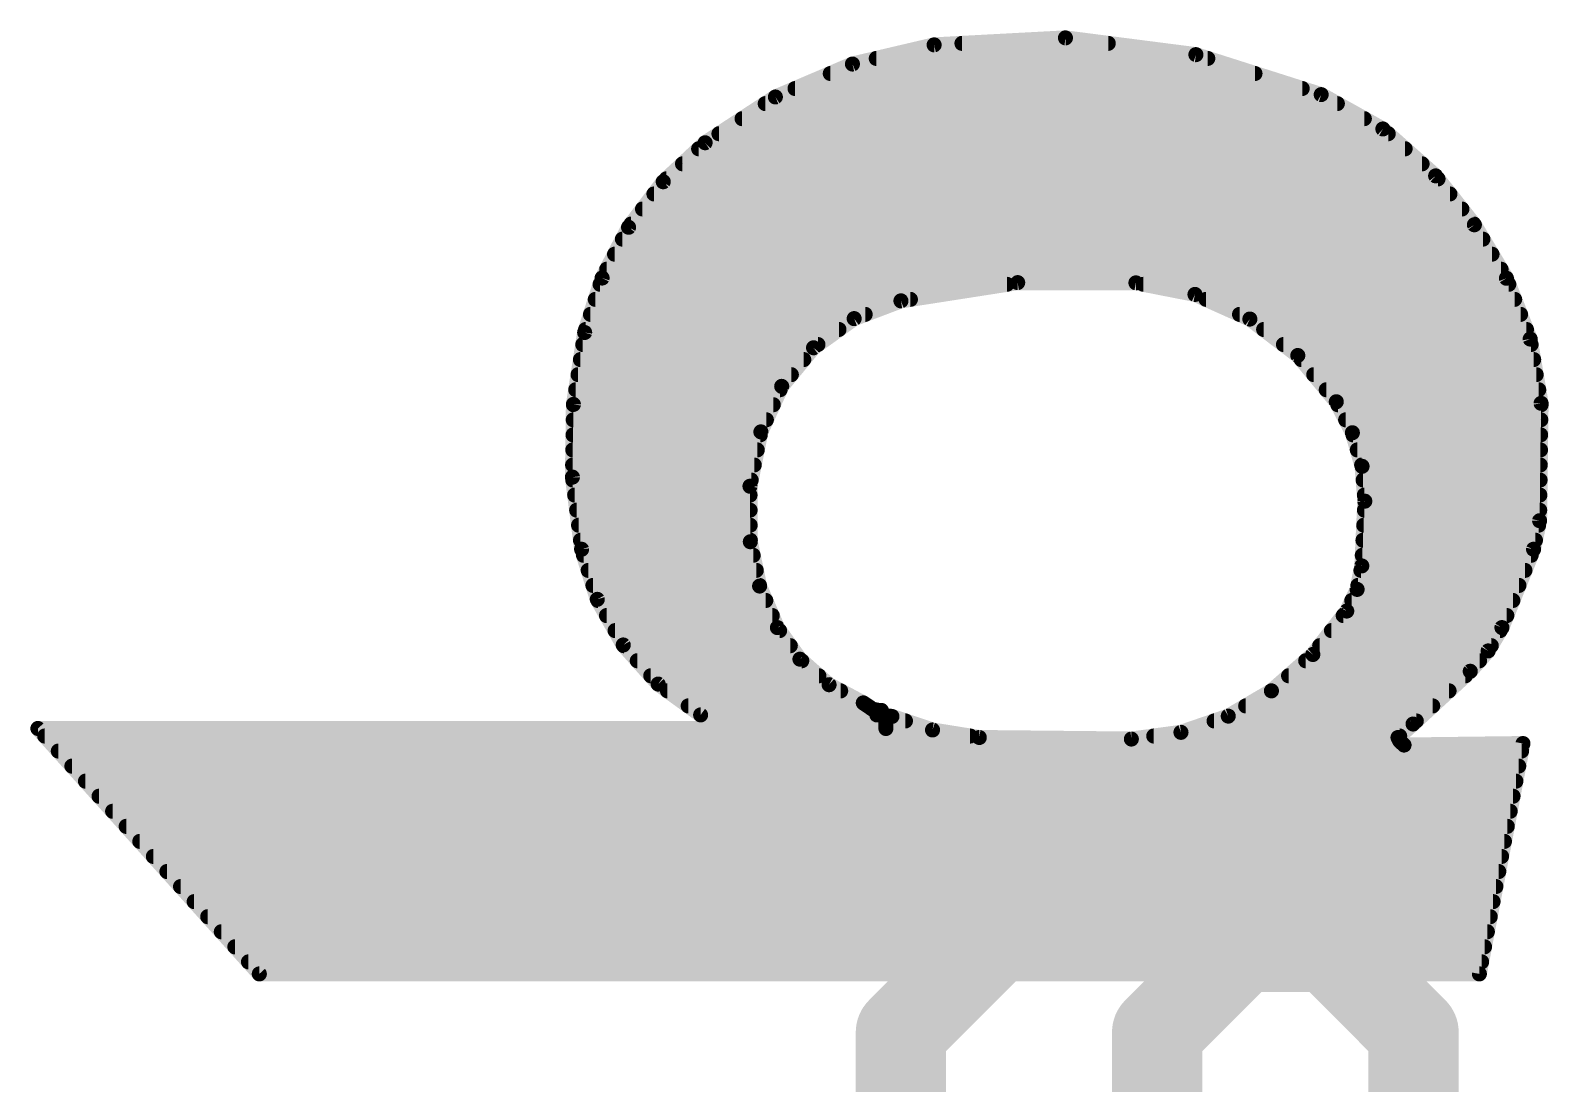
# Model space of a CAD drawing. Extents: x -32 to 75, y -18 to 32.
# Drawn here: x 13.213 to 15.773, y 7.186 to 8.963 of the extents above; entities that cross this region are included whole.
import ezdxf

# ---------------------------------------------------------------- set-up
doc = ezdxf.new("R2010")
doc.units = 0
doc.layers.add('21', color=53, linetype='CONTINUOUS')
doc.layers.add('22', color=53, linetype='CONTINUOUS')

msp = doc.modelspace()

# ---------------------------------------------------------------- linework, layer by layer
at = {"layer": '21', "const_width": 0.1524}
for points in [[(14.6812, 7.2727), (14.8253, 7.4168)], [(15.2574, 7.4168), (15.1134, 7.2727)], [(15.4015, 7.4168), (15.2574, 7.4168)], [(15.5455, 7.2727), (15.4015, 7.4168)], [(14.6812, 6.9846), (14.6812, 7.2727)], [(15.1134, 7.2727), (15.1134, 6.9846)], [(15.5455, 6.9846), (15.5455, 7.2727)]]:
    msp.add_lwpolyline(points, dxfattribs=at)
at = {"layer": '21', "const_width": 0.0762}
for points in [[(14.8522, 7.3899, 1), (14.7983, 7.4437)], [(15.2574, 7.4549, 1), (15.2574, 7.3787)], [(15.2844, 7.3899, 1), (15.2305, 7.4437)], [(15.4284, 7.4437, 1), (15.3745, 7.3899)], [(15.4015, 7.3787, 1), (15.4015, 7.4549)], [(14.7193, 7.2727, 1), (14.6431, 7.2727)], [(15.1515, 7.2727, 1), (15.0753, 7.2727)], [(15.5836, 7.2727, 1), (15.5074, 7.2727)], [(14.6543, 7.2997, 1), (14.7081, 7.2458)], [(15.0864, 7.2997, 1), (15.1403, 7.2458)], [(15.5186, 7.2458, 1), (15.5725, 7.2997)]]:
    msp.add_lwpolyline(points, format="xyb", dxfattribs=at)
at = {"layer": '22', "const_width": 0.0254}
for points in [[(14.9586, 8.9501), (14.7371, 8.9383)], [(15.1786, 8.9218), (14.9586, 8.9501)], [(14.7371, 8.9383), (14.5995, 8.906)], [(14.7841, 8.9408), (15.0308, 8.9408)], [(14.5995, 8.906), (14.4694, 8.8504)], [(14.6395, 8.9154), (15.1987, 8.9154)], [(15.3899, 8.8544), (15.1786, 8.9218)], [(14.562, 8.89), (15.2783, 8.89)], [(14.4694, 8.8504), (14.351, 8.7732)], [(14.5026, 8.8646), (15.3579, 8.8646)], [(15.4939, 8.7964), (15.3899, 8.8544)], [(14.4523, 8.8392), (15.4172, 8.8392)], [(14.4133, 8.8138), (15.4627, 8.8138)], [(15.5829, 8.7173), (15.4939, 8.7964)], [(14.351, 8.7732), (14.2803, 8.7074)], [(14.3743, 8.7884), (15.5029, 8.7884)], [(14.34, 8.763), (15.5315, 8.763)], [(14.3128, 8.7376), (15.5601, 8.7376)], [(14.2803, 8.7074), (14.2219, 8.6306)], [(14.2855, 8.7122), (15.5869, 8.7122)], [(15.6482, 8.6348), (15.5829, 8.7173)], [(14.2646, 8.6868), (15.6071, 8.6868)], [(14.2453, 8.6614), (15.6272, 8.6614)], [(14.2219, 8.6306), (14.1773, 8.545)], [(14.226, 8.636), (15.6473, 8.636)], [(15.7023, 8.5446), (15.6482, 8.6348)], [(14.2114, 8.6106), (15.6627, 8.6106)], [(14.1982, 8.5852), (15.678, 8.5852)], [(14.1773, 8.545), (14.1478, 8.4531)], [(14.185, 8.5598), (15.6932, 8.5598)], [(15.7423, 8.4422), (15.7023, 8.5446)], [(14.1738, 8.5344), (14.86, 8.5344)], [(14.6812, 8.5065), (14.8781, 8.5372)], [(14.8781, 8.5372), (15.0774, 8.5369)], [(15.0774, 8.5369), (15.177, 8.5174)], [(15.0901, 8.5344), (15.7063, 8.5344)], [(15.177, 8.5174), (15.2696, 8.4758)], [(14.1657, 8.509), (14.6972, 8.509)], [(14.6023, 8.4765), (14.6812, 8.5065)], [(15.1956, 8.509), (15.7162, 8.509)], [(14.1576, 8.4836), (14.6209, 8.4836)], [(14.5338, 8.4274), (14.6023, 8.4765)], [(15.2522, 8.4836), (15.7261, 8.4836)], [(15.2696, 8.4758), (15.3504, 8.4144)], [(14.1478, 8.4531), (14.1289, 8.3318)], [(14.1494, 8.4582), (14.5767, 8.4582)], [(15.2928, 8.4582), (15.7361, 8.4582)], [(15.7607, 8.3337), (15.7423, 8.4422)], [(14.1446, 8.4328), (14.5413, 8.4328)], [(14.4801, 8.3622), (14.5338, 8.4274)], [(15.3262, 8.4328), (15.7439, 8.4328)], [(15.3504, 8.4144), (15.4153, 8.3363)], [(14.1407, 8.4074), (14.5173, 8.4074)], [(15.3563, 8.4074), (15.7482, 8.4074)], [(14.1367, 8.382), (14.4964, 8.382)], [(14.445, 8.2855), (14.4801, 8.3622)], [(15.3773, 8.382), (15.7525, 8.382)], [(14.1328, 8.3566), (14.4775, 8.3566)], [(15.3984, 8.3566), (15.7568, 8.3566)], [(15.4153, 8.3363), (15.4425, 8.284)], [(14.1289, 8.3318), (14.1272, 8.2091)], [(14.1289, 8.3312), (14.4659, 8.3312)], [(15.418, 8.3312), (15.7607, 8.3312)], [(15.7582, 8.1356), (15.7607, 8.3337)], [(14.1285, 8.3058), (14.4543, 8.3058)], [(14.4266, 8.1937), (14.445, 8.2855)], [(15.4311, 8.3058), (15.7603, 8.3058)], [(15.4425, 8.284), (15.4588, 8.2274)], [(14.1282, 8.2804), (14.444, 8.2804)], [(15.4435, 8.2804), (15.76, 8.2804)], [(14.1278, 8.255), (14.4389, 8.255)], [(15.4508, 8.255), (15.7597, 8.255)], [(14.1272, 8.2091), (14.1427, 8.0874)], [(14.1275, 8.2296), (14.4338, 8.2296)], [(15.4581, 8.2296), (15.7594, 8.2296)], [(15.4588, 8.2274), (15.4635, 8.1686)], [(14.1278, 8.2042), (14.4287, 8.2042)], [(14.4272, 8.1001), (14.4266, 8.1937)], [(15.4606, 8.2042), (15.7591, 8.2042)], [(14.131, 8.1788), (14.4267, 8.1788)], [(15.4635, 8.1686), (15.4584, 8.0594)], [(15.4627, 8.1788), (15.7587, 8.1788)], [(14.1343, 8.1534), (14.4269, 8.1534)], [(15.4628, 8.1534), (15.7584, 8.1534)], [(15.748, 8.0874), (15.7582, 8.1356)], [(14.1375, 8.128), (14.427, 8.128)], [(15.4616, 8.128), (15.7566, 8.128)], [(14.1408, 8.1026), (14.4272, 8.1026)], [(14.1427, 8.0874), (14.1691, 8.003)], [(14.4429, 8.0254), (14.4272, 8.1001)], [(15.4604, 8.1026), (15.7512, 8.1026)], [(15.6947, 7.9553), (15.748, 8.0874)], [(14.1459, 8.0772), (14.432, 8.0772)], [(15.4584, 8.0594), (15.4505, 8.0197)], [(15.4592, 8.0772), (15.7439, 8.0772)], [(14.1538, 8.0518), (14.4373, 8.0518)], [(15.4569, 8.0518), (15.7336, 8.0518)], [(14.1618, 8.0264), (14.4427, 8.0264)], [(14.1691, 8.003), (14.2128, 7.926)], [(14.4729, 7.9553), (14.4429, 8.0254)], [(15.4505, 8.0197), (15.433, 7.9832)], [(15.4518, 8.0264), (15.7234, 8.0264)], [(14.1702, 8.001), (14.4533, 8.001)], [(15.433, 7.9832), (15.3758, 7.91)], [(15.4415, 8.001), (15.7131, 8.001)], [(14.1847, 7.9756), (14.4642, 7.9756)], [(14.1991, 7.9502), (14.4765, 7.9502)], [(14.5108, 7.9021), (14.4729, 7.9553)], [(15.4072, 7.9502), (15.6917, 7.9502)], [(15.4271, 7.9756), (15.7029, 7.9756)], [(15.6714, 7.916), (15.6947, 7.9553)], [(14.2128, 7.926), (14.2718, 7.86)], [(14.2139, 7.9248), (14.4946, 7.9248)], [(15.3874, 7.9248), (15.6767, 7.9248)], [(14.2366, 7.8994), (14.5139, 7.8994)], [(14.56, 7.859), (14.5108, 7.9021)], [(15.3758, 7.91), (15.306, 7.8486)], [(15.3638, 7.8994), (15.6569, 7.8994)], [(15.6413, 7.8816), (15.6714, 7.916)], [(14.2593, 7.874), (14.5428, 7.874)], [(15.3349, 7.874), (15.6331, 7.874)], [(15.5448, 7.7927), (15.6413, 7.8816)], [(14.2718, 7.86), (14.3434, 7.808)], [(14.2875, 7.8486), (14.5795, 7.8486)], [(14.6177, 7.8283), (14.56, 7.859)], [(15.306, 7.8486), (15.2332, 7.806)], [(15.306, 7.8486), (15.6055, 7.8486)], [(14.3225, 7.8232), (14.6253, 7.8232)], [(14.6253, 7.8232), (14.6177, 7.8283)], [(14.6334, 7.8176), (14.6253, 7.8232)], [(15.2626, 7.8232), (15.5779, 7.8232)], [(14.3434, 7.808), (14.6406, 7.808)], [(14.6431, 7.8156), (14.6334, 7.8176)], [(14.6406, 7.808), (14.6482, 7.8156)], [(14.6482, 7.8156), (14.6431, 7.8156)], [(14.6564, 7.8015), (14.6558, 7.7978)], [(14.6558, 7.7978), (14.6558, 7.7851)], [(14.6558, 7.7978), (14.6888, 7.7978)], [(14.6588, 7.8045), (14.6564, 7.8015)], [(14.6623, 7.8059), (14.6588, 7.8045)], [(14.666, 7.8054), (14.6623, 7.8059)], [(14.7345, 7.7826), (14.666, 7.8054)], [(15.2332, 7.806), (15.1534, 7.7786)], [(15.2093, 7.7978), (15.5503, 7.7978)], [(14.6558, 7.7851), (13.2258, 7.7851)], [(13.2258, 7.7851), (13.5992, 7.3711)], [(13.2373, 7.7724), (14.7978, 7.7724)], [(14.8133, 7.7699), (14.7345, 7.7826)], [(15.1534, 7.7786), (15.0698, 7.7673)], [(15.1076, 7.7724), (15.5222, 7.7724)], [(15.5194, 7.7699), (15.5448, 7.7927)], [(13.2602, 7.747), (15.7278, 7.747)], [(15.0698, 7.7673), (14.8133, 7.7699)], [(15.5219, 7.7648), (15.5194, 7.7699)], [(15.5296, 7.7572), (15.5219, 7.7648)], [(15.7302, 7.7597), (15.5296, 7.7572)], [(15.6566, 7.3711), (15.7302, 7.7597)], [(13.2831, 7.7216), (15.723, 7.7216)], [(13.306, 7.6962), (15.7182, 7.6962)], [(13.3289, 7.6708), (15.7134, 7.6708)], [(13.3518, 7.6454), (15.7086, 7.6454)], [(13.3747, 7.62), (15.7037, 7.62)], [(13.3976, 7.5946), (15.6989, 7.5946)], [(13.4205, 7.5692), (15.6941, 7.5692)], [(13.4434, 7.5438), (15.6893, 7.5438)], [(13.4663, 7.5184), (15.6845, 7.5184)], [(13.4893, 7.493), (15.6797, 7.493)], [(13.5122, 7.4676), (15.6749, 7.4676)], [(13.5351, 7.4422), (15.6701, 7.4422)], [(13.558, 7.4168), (15.6653, 7.4168)], [(13.5809, 7.3914), (15.6604, 7.3914)], [(13.5992, 7.3711), (15.6566, 7.3711)]]:
    msp.add_lwpolyline(points, dxfattribs=at)
at = {"layer": '22', "const_width": 0.0127}
for points in [[(14.9594, 8.9564, 1), (14.9578, 8.9438)], [(14.9589, 8.9437, 1), (14.9583, 8.9564)], [(14.7368, 8.9446, 1), (14.7374, 8.932)], [(14.7386, 8.9321, 1), (14.7356, 8.9445)], [(14.7841, 8.9472, 1), (14.7841, 8.9345)], [(15.0308, 8.9345, 1), (15.0308, 8.9472)], [(14.598, 8.9122, 1), (14.6009, 8.8998)], [(14.6019, 8.9002, 1), (14.597, 8.9118)], [(14.6395, 8.9217, 1), (14.6395, 8.9091)], [(15.1805, 8.9279, 1), (15.1767, 8.9158)], [(15.1778, 8.9155, 1), (15.1794, 8.9281)], [(15.1987, 8.9091, 1), (15.1987, 8.9217)], [(14.562, 8.8963, 1), (14.562, 8.8837)], [(15.2783, 8.8837, 1), (15.2783, 8.8963)], [(14.467, 8.8562, 1), (14.4719, 8.8446)], [(14.4729, 8.8451, 1), (14.466, 8.8557)], [(14.5026, 8.871, 1), (14.5026, 8.8583)], [(15.3579, 8.8583, 1), (15.3579, 8.871)], [(15.393, 8.8599, 1), (15.3868, 8.8489)], [(15.388, 8.8484, 1), (15.3918, 8.8604)], [(14.4523, 8.8455, 1), (14.4523, 8.8329)], [(15.4172, 8.8329, 1), (15.4172, 8.8455)], [(14.4133, 8.8201, 1), (14.4133, 8.8075)], [(15.4627, 8.8075, 1), (15.4627, 8.8201)], [(15.4981, 8.8012, 1), (15.4897, 8.7917)], [(15.4908, 8.7909, 1), (15.497, 8.802)], [(14.3475, 8.7785, 1), (14.3545, 8.7679)], [(14.3553, 8.7686, 1), (14.3467, 8.7778)], [(14.3743, 8.7948, 1), (14.3743, 8.7821)], [(15.5029, 8.7821, 1), (15.5029, 8.7948)], [(14.34, 8.7693, 1), (14.34, 8.7567)], [(15.5315, 8.7567, 1), (15.5315, 8.7693)], [(14.3128, 8.7439, 1), (14.3128, 8.7313)], [(15.5601, 8.7313, 1), (15.5601, 8.7439)], [(14.276, 8.7121, 1), (14.2847, 8.7028)], [(14.2854, 8.7036, 1), (14.2753, 8.7113)], [(14.2855, 8.7186, 1), (14.2855, 8.7059)], [(15.5879, 8.7212, 1), (15.5779, 8.7134)], [(15.5787, 8.7126, 1), (15.5871, 8.722)], [(15.5869, 8.7059, 1), (15.5869, 8.7186)], [(14.2646, 8.6931, 1), (14.2646, 8.6805)], [(15.6071, 8.6805, 1), (15.6071, 8.6931)], [(14.2453, 8.6677, 1), (14.2453, 8.6551)], [(15.6272, 8.6551, 1), (15.6272, 8.6677)], [(14.2168, 8.6345, 1), (14.2269, 8.6268)], [(14.2275, 8.6277, 1), (14.2162, 8.6336)], [(14.226, 8.6424, 1), (14.226, 8.6297)], [(15.6537, 8.6381, 1), (15.6428, 8.6316)], [(15.6432, 8.6309, 1), (15.6532, 8.6388)], [(15.6473, 8.6297, 1), (15.6473, 8.6424)], [(14.2114, 8.6169, 1), (14.2114, 8.6043)], [(15.6627, 8.6043, 1), (15.6627, 8.6169)], [(14.1982, 8.5915, 1), (14.1982, 8.5789)], [(15.678, 8.5789, 1), (15.678, 8.5915)], [(14.1716, 8.548, 1), (14.1829, 8.5421)], [(14.1833, 8.5431, 1), (14.1712, 8.547)], [(14.185, 8.5662, 1), (14.185, 8.5535)], [(15.6932, 8.5535, 1), (15.6932, 8.5662)], [(15.7082, 8.5469, 1), (15.6964, 8.5423)], [(15.6969, 8.5413, 1), (15.7077, 8.5479)], [(14.1738, 8.5407, 1), (14.1738, 8.5281)], [(14.86, 8.5281, 1), (14.86, 8.5407)], [(14.8781, 8.5436, 1), (14.8781, 8.5309)], [(14.8791, 8.531, 1), (14.8771, 8.5435)], [(15.0786, 8.5431, 1), (15.0762, 8.5307)], [(15.0774, 8.5306, 1), (15.0774, 8.5432)], [(15.0901, 8.5407, 1), (15.0901, 8.5281)], [(15.1796, 8.5231, 1), (15.1744, 8.5116)], [(15.1758, 8.5111, 1), (15.1782, 8.5236)], [(15.7063, 8.5281, 1), (15.7063, 8.5407)], [(14.1657, 8.5153, 1), (14.1657, 8.5027)], [(14.6802, 8.5128, 1), (14.6822, 8.5002)], [(14.6835, 8.5006, 1), (14.6789, 8.5124)], [(14.6972, 8.5027, 1), (14.6972, 8.5153)], [(15.1956, 8.5153, 1), (15.1956, 8.5027)], [(15.7162, 8.5027, 1), (15.7162, 8.5153)], [(14.1576, 8.49, 1), (14.1576, 8.4773)], [(14.6001, 8.4825, 1), (14.6046, 8.4706)], [(14.606, 8.4714, 1), (14.5986, 8.4817)], [(14.6209, 8.4773, 1), (14.6209, 8.49)], [(15.2522, 8.49, 1), (15.2522, 8.4773)], [(15.2735, 8.4809, 1), (15.2658, 8.4707)], [(15.267, 8.47, 1), (15.2722, 8.4816)], [(15.7261, 8.4773, 1), (15.7261, 8.49)], [(14.1541, 8.4521, 1), (14.1415, 8.4541)], [(14.1418, 8.455, 1), (14.1538, 8.4512)], [(14.1494, 8.4645, 1), (14.1494, 8.4519)], [(14.5767, 8.4519, 1), (14.5767, 8.4645)], [(15.2928, 8.4645, 1), (15.2928, 8.4519)], [(15.7486, 8.4432, 1), (15.7361, 8.4411)], [(15.7361, 8.4519, 1), (15.7361, 8.4645)], [(15.7364, 8.4398, 1), (15.7483, 8.4445)], [(14.1446, 8.4391, 1), (14.1446, 8.4265)], [(14.5301, 8.4325, 1), (14.5375, 8.4222)], [(14.5387, 8.4233, 1), (14.5289, 8.4314)], [(14.5413, 8.4265, 1), (14.5413, 8.4391)], [(15.3262, 8.4391, 1), (15.3262, 8.4265)], [(15.3553, 8.4184, 1), (15.3456, 8.4103)], [(15.3466, 8.4093, 1), (15.3543, 8.4194)], [(15.7439, 8.4265, 1), (15.7439, 8.4391)], [(14.1407, 8.4138, 1), (14.1407, 8.4011)], [(14.5173, 8.4011, 1), (14.5173, 8.4138)], [(15.3563, 8.4138, 1), (15.3563, 8.4011)], [(15.7482, 8.4011, 1), (15.7482, 8.4138)], [(14.1367, 8.3883, 1), (14.1367, 8.3757)], [(14.4752, 8.3663, 1), (14.485, 8.3582)], [(14.4859, 8.3596, 1), (14.4743, 8.3649)], [(14.4964, 8.3757, 1), (14.4964, 8.3883)], [(15.3773, 8.3883, 1), (15.3773, 8.3757)], [(15.7525, 8.3757, 1), (15.7525, 8.3883)], [(14.1328, 8.3629, 1), (14.1328, 8.3503)], [(14.4775, 8.3503, 1), (14.4775, 8.3629)], [(15.3984, 8.3629, 1), (15.3984, 8.3503)], [(15.4209, 8.3392, 1), (15.4097, 8.3334)], [(15.7568, 8.3503, 1), (15.7568, 8.3629)], [(14.1352, 8.3318, 1), (14.1225, 8.3319)], [(14.1289, 8.3376, 1), (14.1289, 8.3249)], [(14.1226, 8.3328, 1), (14.1352, 8.3309)], [(14.4659, 8.3249, 1), (14.4659, 8.3376)], [(15.4104, 8.3322, 1), (15.4202, 8.3404)], [(15.418, 8.3376, 1), (15.418, 8.3249)], [(15.767, 8.3336, 1), (15.7544, 8.3338)], [(15.7544, 8.3326, 1), (15.767, 8.3348)], [(15.7607, 8.3249, 1), (15.7607, 8.3376)], [(14.1285, 8.3121, 1), (14.1285, 8.2995)], [(14.4512, 8.2843, 1), (14.4388, 8.2867)], [(14.4543, 8.2995, 1), (14.4543, 8.3121)], [(15.4311, 8.3121, 1), (15.4311, 8.2995)], [(15.4486, 8.2858, 1), (15.4364, 8.2822)], [(15.7603, 8.2995, 1), (15.7603, 8.3121)], [(14.1282, 8.2867, 1), (14.1282, 8.2741)], [(14.4392, 8.2881, 1), (14.4508, 8.2829)], [(14.444, 8.2741, 1), (14.444, 8.2867)], [(15.4368, 8.2811, 1), (15.4481, 8.2869)], [(15.4435, 8.2867, 1), (15.4435, 8.2741)], [(15.76, 8.2741, 1), (15.76, 8.2867)], [(14.1278, 8.2614, 1), (14.1278, 8.2487)], [(14.4389, 8.2487, 1), (14.4389, 8.2614)], [(15.4508, 8.2614, 1), (15.4508, 8.2487)], [(15.7597, 8.2487, 1), (15.7597, 8.2614)], [(14.1335, 8.2099, 1), (14.1209, 8.2083)], [(14.1275, 8.2359, 1), (14.1275, 8.2233)], [(14.4338, 8.2233, 1), (14.4338, 8.2359)], [(15.4581, 8.2359, 1), (15.4581, 8.2233)], [(15.4651, 8.2279, 1), (15.4524, 8.2268)], [(15.4527, 8.2256, 1), (15.4649, 8.2291)], [(15.7594, 8.2233, 1), (15.7594, 8.2359)], [(14.1208, 8.2092, 1), (14.1335, 8.209)], [(14.1278, 8.2105, 1), (14.1278, 8.1979)], [(14.433, 8.1938, 1), (14.4203, 8.1937)], [(14.4204, 8.195, 1), (14.4328, 8.1925)], [(14.4287, 8.1979, 1), (14.4287, 8.2105)], [(15.4606, 8.2105, 1), (15.4606, 8.1979)], [(15.7591, 8.1979, 1), (15.7591, 8.2105)], [(14.131, 8.1852, 1), (14.131, 8.1725)], [(14.4267, 8.1725, 1), (14.4267, 8.1852)], [(15.4627, 8.1852, 1), (15.4627, 8.1725)], [(15.4698, 8.1683, 1), (15.4572, 8.1689)], [(15.4572, 8.1681, 1), (15.4698, 8.1691)], [(15.7587, 8.1725, 1), (15.7587, 8.1852)], [(14.1343, 8.1597, 1), (14.1343, 8.1471)], [(14.4269, 8.1471, 1), (14.4269, 8.1597)], [(15.4628, 8.1597, 1), (15.4628, 8.1471)], [(15.7519, 8.1357, 1), (15.7645, 8.1355)], [(15.7644, 8.1343, 1), (15.752, 8.1369)], [(15.7584, 8.1471, 1), (15.7584, 8.1597)], [(14.1375, 8.1343, 1), (14.1375, 8.1217)], [(14.427, 8.1217, 1), (14.427, 8.1343)], [(15.4616, 8.1343, 1), (15.4616, 8.1217)], [(15.7566, 8.1217, 1), (15.7566, 8.1343)], [(14.1408, 8.109, 1), (14.1408, 8.0963)], [(14.1488, 8.0893, 1), (14.1366, 8.0855)], [(14.1364, 8.0866, 1), (14.149, 8.0882)], [(14.4334, 8.1014, 1), (14.421, 8.0988)], [(14.4209, 8.1001, 1), (14.4335, 8.1001)], [(14.4272, 8.0963, 1), (14.4272, 8.109)], [(15.4604, 8.109, 1), (15.4604, 8.0963)], [(15.7418, 8.0887, 1), (15.7542, 8.0861)], [(15.7539, 8.085, 1), (15.7421, 8.0898)], [(15.7512, 8.0963, 1), (15.7512, 8.109)], [(14.1459, 8.0836, 1), (14.1459, 8.0709)], [(14.432, 8.0709, 1), (14.432, 8.0836)], [(15.4521, 8.0597, 1), (15.4647, 8.0591)], [(15.4646, 8.0582, 1), (15.4522, 8.0606)], [(15.4592, 8.0836, 1), (15.4592, 8.0709)], [(15.7439, 8.0709, 1), (15.7439, 8.0836)], [(14.1538, 8.0581, 1), (14.1538, 8.0455)], [(14.4373, 8.0455, 1), (14.4373, 8.0581)], [(15.4569, 8.0581, 1), (15.4569, 8.0455)], [(15.7336, 8.0455, 1), (15.7336, 8.0581)], [(14.1618, 8.0328, 1), (14.1618, 8.0201)], [(14.1747, 8.0061, 1), (14.1636, 7.9998)], [(14.4487, 8.0279, 1), (14.437, 8.0229)], [(14.4367, 8.0241, 1), (14.4491, 8.0267)], [(14.4427, 8.0201, 1), (14.4427, 8.0328)], [(15.4442, 8.021, 1), (15.4567, 8.0185)], [(15.4562, 8.017, 1), (15.4447, 8.0225)], [(15.4518, 8.0328, 1), (15.4518, 8.0201)], [(15.7234, 8.0201, 1), (15.7234, 8.0328)], [(14.1631, 8.0011, 1), (14.1752, 8.0048)], [(14.1702, 8.0074, 1), (14.1702, 7.9947)], [(14.1847, 7.982, 1), (14.1847, 7.9692)], [(14.4533, 7.9947, 1), (14.4533, 8.0074)], [(14.4642, 7.9692, 1), (14.4642, 7.982)], [(15.4271, 7.982, 1), (15.4271, 7.9692)], [(15.4273, 7.9859, 1), (15.4387, 7.9805)], [(15.438, 7.9793, 1), (15.428, 7.9871)], [(15.4415, 8.0074, 1), (15.4415, 7.9947)], [(15.7029, 7.9692, 1), (15.7029, 7.982)], [(15.7131, 7.9947, 1), (15.7131, 8.0074)], [(14.1991, 7.9566, 1), (14.1991, 7.9439)], [(14.4781, 7.959, 1), (14.4677, 7.9516)], [(14.4671, 7.9528, 1), (14.4787, 7.9578)], [(14.4765, 7.9439, 1), (14.4765, 7.9566)], [(15.4072, 7.9566, 1), (15.4072, 7.9439)], [(15.6888, 7.9577, 1), (15.7006, 7.9529)], [(15.7002, 7.9521, 1), (15.6892, 7.9585)], [(15.6917, 7.9439, 1), (15.6917, 7.9566)], [(14.2176, 7.9302, 1), (14.2081, 7.9218)], [(14.2139, 7.9312, 1), (14.2139, 7.9184)], [(14.4946, 7.9184, 1), (14.4946, 7.9312)], [(15.3874, 7.9312, 1), (15.3874, 7.9184)], [(15.6767, 7.9184, 1), (15.6767, 7.9312)], [(14.2073, 7.9229, 1), (14.2184, 7.9291)], [(14.2366, 7.9058, 1), (14.2366, 7.893)], [(14.515, 7.9068, 1), (14.5067, 7.8973)], [(14.5057, 7.8984, 1), (14.516, 7.9058)], [(14.5139, 7.893, 1), (14.5139, 7.9058)], [(15.3638, 7.9058, 1), (15.3638, 7.893)], [(15.3708, 7.9139, 1), (15.3808, 7.906)], [(15.38, 7.9052, 1), (15.3716, 7.9147)], [(15.6569, 7.893, 1), (15.6569, 7.9058)], [(15.666, 7.9192, 1), (15.6769, 7.9127)], [(15.6762, 7.9118, 1), (15.6667, 7.9201)], [(14.2593, 7.8804, 1), (14.2593, 7.8677)], [(14.5428, 7.8677, 1), (14.5428, 7.8804)], [(15.3349, 7.8804, 1), (15.3349, 7.8677)], [(15.6331, 7.8677, 1), (15.6331, 7.8804)], [(15.6365, 7.8858, 1), (15.6461, 7.8774)], [(15.6456, 7.8769, 1), (15.637, 7.8863)], [(14.2755, 7.8652, 1), (14.2681, 7.8549)], [(14.2671, 7.8558, 1), (14.2765, 7.8643)], [(14.2875, 7.855, 1), (14.2875, 7.8422)], [(14.563, 7.8646, 1), (14.557, 7.8534)], [(14.5558, 7.8542, 1), (14.5642, 7.8637)], [(14.5795, 7.8422, 1), (14.5795, 7.855)], [(15.306, 7.855, 1), (15.306, 7.8422)], [(15.3092, 7.8431, 1), (15.3028, 7.8541)], [(15.6055, 7.8422, 1), (15.6055, 7.855)], [(14.3225, 7.8296, 1), (14.3225, 7.8168)], [(14.6212, 7.8336, 1), (14.6142, 7.823)], [(14.6147, 7.8227, 1), (14.6207, 7.8339)], [(14.6289, 7.8284, 1), (14.6217, 7.818)], [(14.6218, 7.8179, 1), (14.6288, 7.8285)], [(14.6253, 7.8168, 1), (14.6253, 7.8296)], [(15.2626, 7.8296, 1), (15.2626, 7.8168)], [(15.3018, 7.8534, 1), (15.3102, 7.8438)], [(15.5779, 7.8168, 1), (15.5779, 7.8296)], [(14.3434, 7.8144, 1), (14.3434, 7.8017)], [(14.3397, 7.8029, 1), (14.3471, 7.8131)], [(14.6347, 7.8238, 1), (14.6322, 7.8114)], [(14.6298, 7.8124, 1), (14.637, 7.8228)], [(14.6361, 7.8125, 1), (14.6451, 7.8035)], [(14.6431, 7.822, 1), (14.6431, 7.8093)], [(14.6406, 7.8017, 1), (14.6406, 7.8144)], [(14.6418, 7.8094, 1), (14.6444, 7.8218)], [(14.6527, 7.8111, 1), (14.6437, 7.8201)], [(14.6482, 7.8093, 1), (14.6482, 7.822)], [(14.6558, 7.8042, 1), (14.6558, 7.7915)], [(14.6622, 7.7978, 1), (14.6495, 7.7978)], [(14.6514, 7.8055, 1), (14.6614, 7.7976)], [(14.6627, 7.8005, 1), (14.6501, 7.8025)], [(14.6564, 7.8104, 1), (14.6611, 7.7986)], [(14.6637, 7.8005, 1), (14.6538, 7.8084)], [(14.6631, 7.8122, 1), (14.6614, 7.7996)], [(14.668, 7.8114, 1), (14.664, 7.7994)], [(14.6646, 7.8, 1), (14.6599, 7.8118)], [(14.6652, 7.7991, 1), (14.6668, 7.8117)], [(14.6888, 7.7915, 1), (14.6888, 7.8042)], [(15.2093, 7.8042, 1), (15.2093, 7.7915)], [(15.23, 7.8115, 1), (15.2364, 7.8005)], [(15.2352, 7.8, 1), (15.2311, 7.812)], [(15.5503, 7.7915, 1), (15.5503, 7.8042)], [(13.2258, 7.7915, 1), (13.2258, 7.7788)], [(13.2305, 7.7894, 1), (13.2211, 7.7808)], [(13.2373, 7.7788, 1), (13.2373, 7.766)], [(14.6495, 7.7988, 1), (14.6621, 7.7968)], [(14.6495, 7.7851, 1), (14.6622, 7.7851)], [(14.6558, 7.7788, 1), (14.6558, 7.7915)], [(14.7355, 7.7889, 1), (14.7335, 7.7763)], [(14.7325, 7.7766, 1), (14.7365, 7.7886)], [(14.7978, 7.766, 1), (14.7978, 7.7788)], [(15.1076, 7.7788, 1), (15.1076, 7.766)], [(15.1513, 7.7846, 1), (15.1555, 7.7726)], [(15.1543, 7.7723, 1), (15.1526, 7.7849)], [(15.5222, 7.766, 1), (15.5222, 7.7788)], [(15.5405, 7.7974, 1), (15.5491, 7.788)], [(15.549, 7.788, 1), (15.5406, 7.7974)], [(13.2602, 7.7534, 1), (13.2602, 7.7407)], [(14.8134, 7.7762, 1), (14.8132, 7.7636)], [(14.8123, 7.7636, 1), (14.8143, 7.7762)], [(15.069, 7.7736, 1), (15.0706, 7.761)], [(15.0697, 7.761, 1), (15.0699, 7.7736)], [(15.5251, 7.7727, 1), (15.5137, 7.7671)], [(15.5152, 7.7746, 1), (15.5236, 7.7652)], [(15.5264, 7.7693, 1), (15.5174, 7.7603)], [(15.5162, 7.762, 1), (15.5276, 7.7676)], [(15.5295, 7.7635, 1), (15.5297, 7.7509)], [(15.5251, 7.7527, 1), (15.5341, 7.7617)], [(15.7364, 7.7585, 1), (15.724, 7.7609)], [(15.7278, 7.7407, 1), (15.7278, 7.7534)], [(15.7303, 7.7534, 1), (15.7301, 7.766)], [(13.2831, 7.728, 1), (13.2831, 7.7153)], [(15.723, 7.7153, 1), (15.723, 7.728)], [(13.306, 7.7026, 1), (13.306, 7.6898)], [(15.7182, 7.6898, 1), (15.7182, 7.7026)], [(13.3289, 7.6772, 1), (13.3289, 7.6645)], [(15.7134, 7.6645, 1), (15.7134, 7.6772)], [(13.3518, 7.6518, 1), (13.3518, 7.6391)], [(15.7086, 7.6391, 1), (15.7086, 7.6518)], [(13.3747, 7.6264, 1), (13.3747, 7.6136)], [(15.7037, 7.6136, 1), (15.7037, 7.6264)], [(13.3976, 7.601, 1), (13.3976, 7.5883)], [(15.6989, 7.5883, 1), (15.6989, 7.601)], [(13.4205, 7.5756, 1), (13.4205, 7.5629)], [(15.6941, 7.5629, 1), (15.6941, 7.5756)], [(13.4434, 7.5502, 1), (13.4434, 7.5374)], [(15.6893, 7.5374, 1), (15.6893, 7.5502)], [(13.4663, 7.5248, 1), (13.4663, 7.5121)], [(15.6845, 7.5121, 1), (15.6845, 7.5248)], [(13.4893, 7.4994, 1), (13.4893, 7.4867)], [(15.6797, 7.4867, 1), (15.6797, 7.4994)], [(13.5122, 7.474, 1), (13.5122, 7.4612)], [(15.6749, 7.4612, 1), (15.6749, 7.474)], [(13.5351, 7.4486, 1), (13.5351, 7.4359)], [(15.6701, 7.4359, 1), (15.6701, 7.4486)], [(13.558, 7.4232, 1), (13.558, 7.4104)], [(15.6653, 7.4104, 1), (15.6653, 7.4232)], [(13.5809, 7.3978, 1), (13.5809, 7.385)], [(15.6604, 7.385, 1), (15.6604, 7.3978)], [(13.5992, 7.3775, 1), (13.5992, 7.3647)], [(13.5945, 7.3668, 1), (13.6039, 7.3754)], [(15.6504, 7.3723, 1), (15.6628, 7.3699)], [(15.6566, 7.3647, 1), (15.6566, 7.3775)]]:
    msp.add_lwpolyline(points, format="xyb", dxfattribs=at)

doc.saveas('drawing.dxf')
